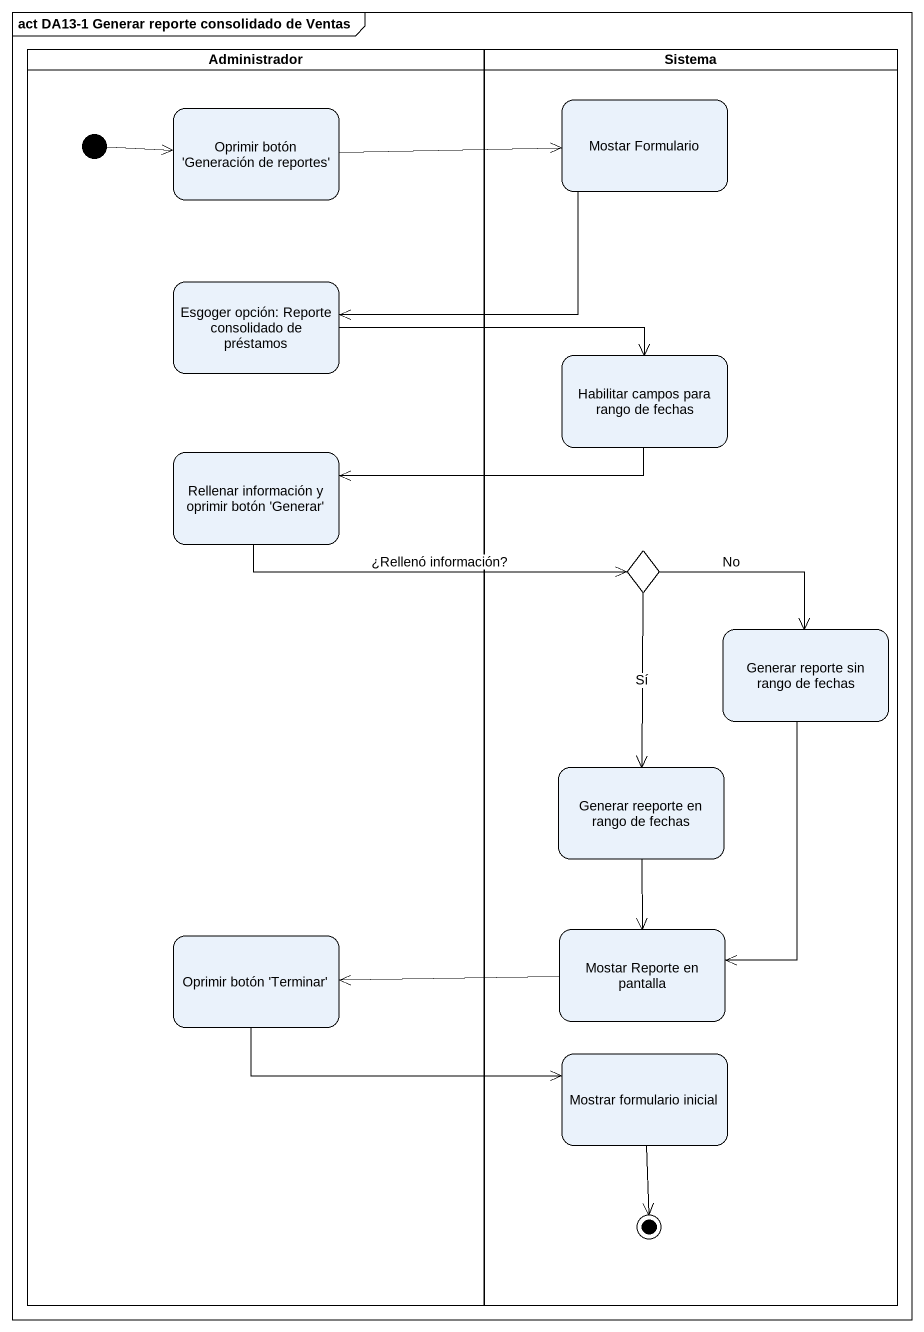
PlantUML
@startuml
mainframe act DA13-1 Generar reporte consolidado de Ventas
hide empty description
state Administrador <<partition>> {
  state "Oprimir botón 'Generación de reportes'" as Oprimir_botón_Generación_de
  state "Esgoger opción: Reporte consolidado de préstamos" as Esgoger_opción_Reporte
  state "Rellenar información y oprimir botón 'Generar'" as Rellenar_información_y
  state "Oprimir botón 'Terminar'" as Oprimir_botón_Terminar
  [*] -right-> Oprimir_botón_Generación_de
}
state Sistema <<partition>> {
  state "Mostar Formulario" as Mostar_Formulario
  state "Habilitar campos para rango de fechas" as Habilitar_campos_para_rango
  state choice1 <<choice>>
  state "Generar reporte sin rango de fechas" as Generar_reporte_sin_rango
  state "Generar reeporte en rango de fechas" as Generar_reeporte_en_rango
  state "Mostar Reporte en pantalla" as Mostar_Reporte_en_pantalla
  state "Mostrar formulario inicial" as Mostrar_formulario_inicial
  Mostrar_formulario_inicial --> [*]
}
Oprimir_botón_Generación_de -right-> Mostar_Formulario
Mostar_Formulario -left-> Esgoger_opción_Reporte
Esgoger_opción_Reporte -right-> Habilitar_campos_para_rango
Habilitar_campos_para_rango -left-> Rellenar_información_y
Rellenar_información_y -right-> choice1 : ¿Rellenó información?
choice1 --> Generar_reporte_sin_rango : No
choice1 --> Generar_reeporte_en_rango : Sí
Generar_reporte_sin_rango --> Mostar_Reporte_en_pantalla
Generar_reeporte_en_rango --> Mostar_Reporte_en_pantalla
Oprimir_botón_Terminar -right-> Mostrar_formulario_inicial
Mostar_Reporte_en_pantalla -left-> Oprimir_botón_Terminar
@enduml
